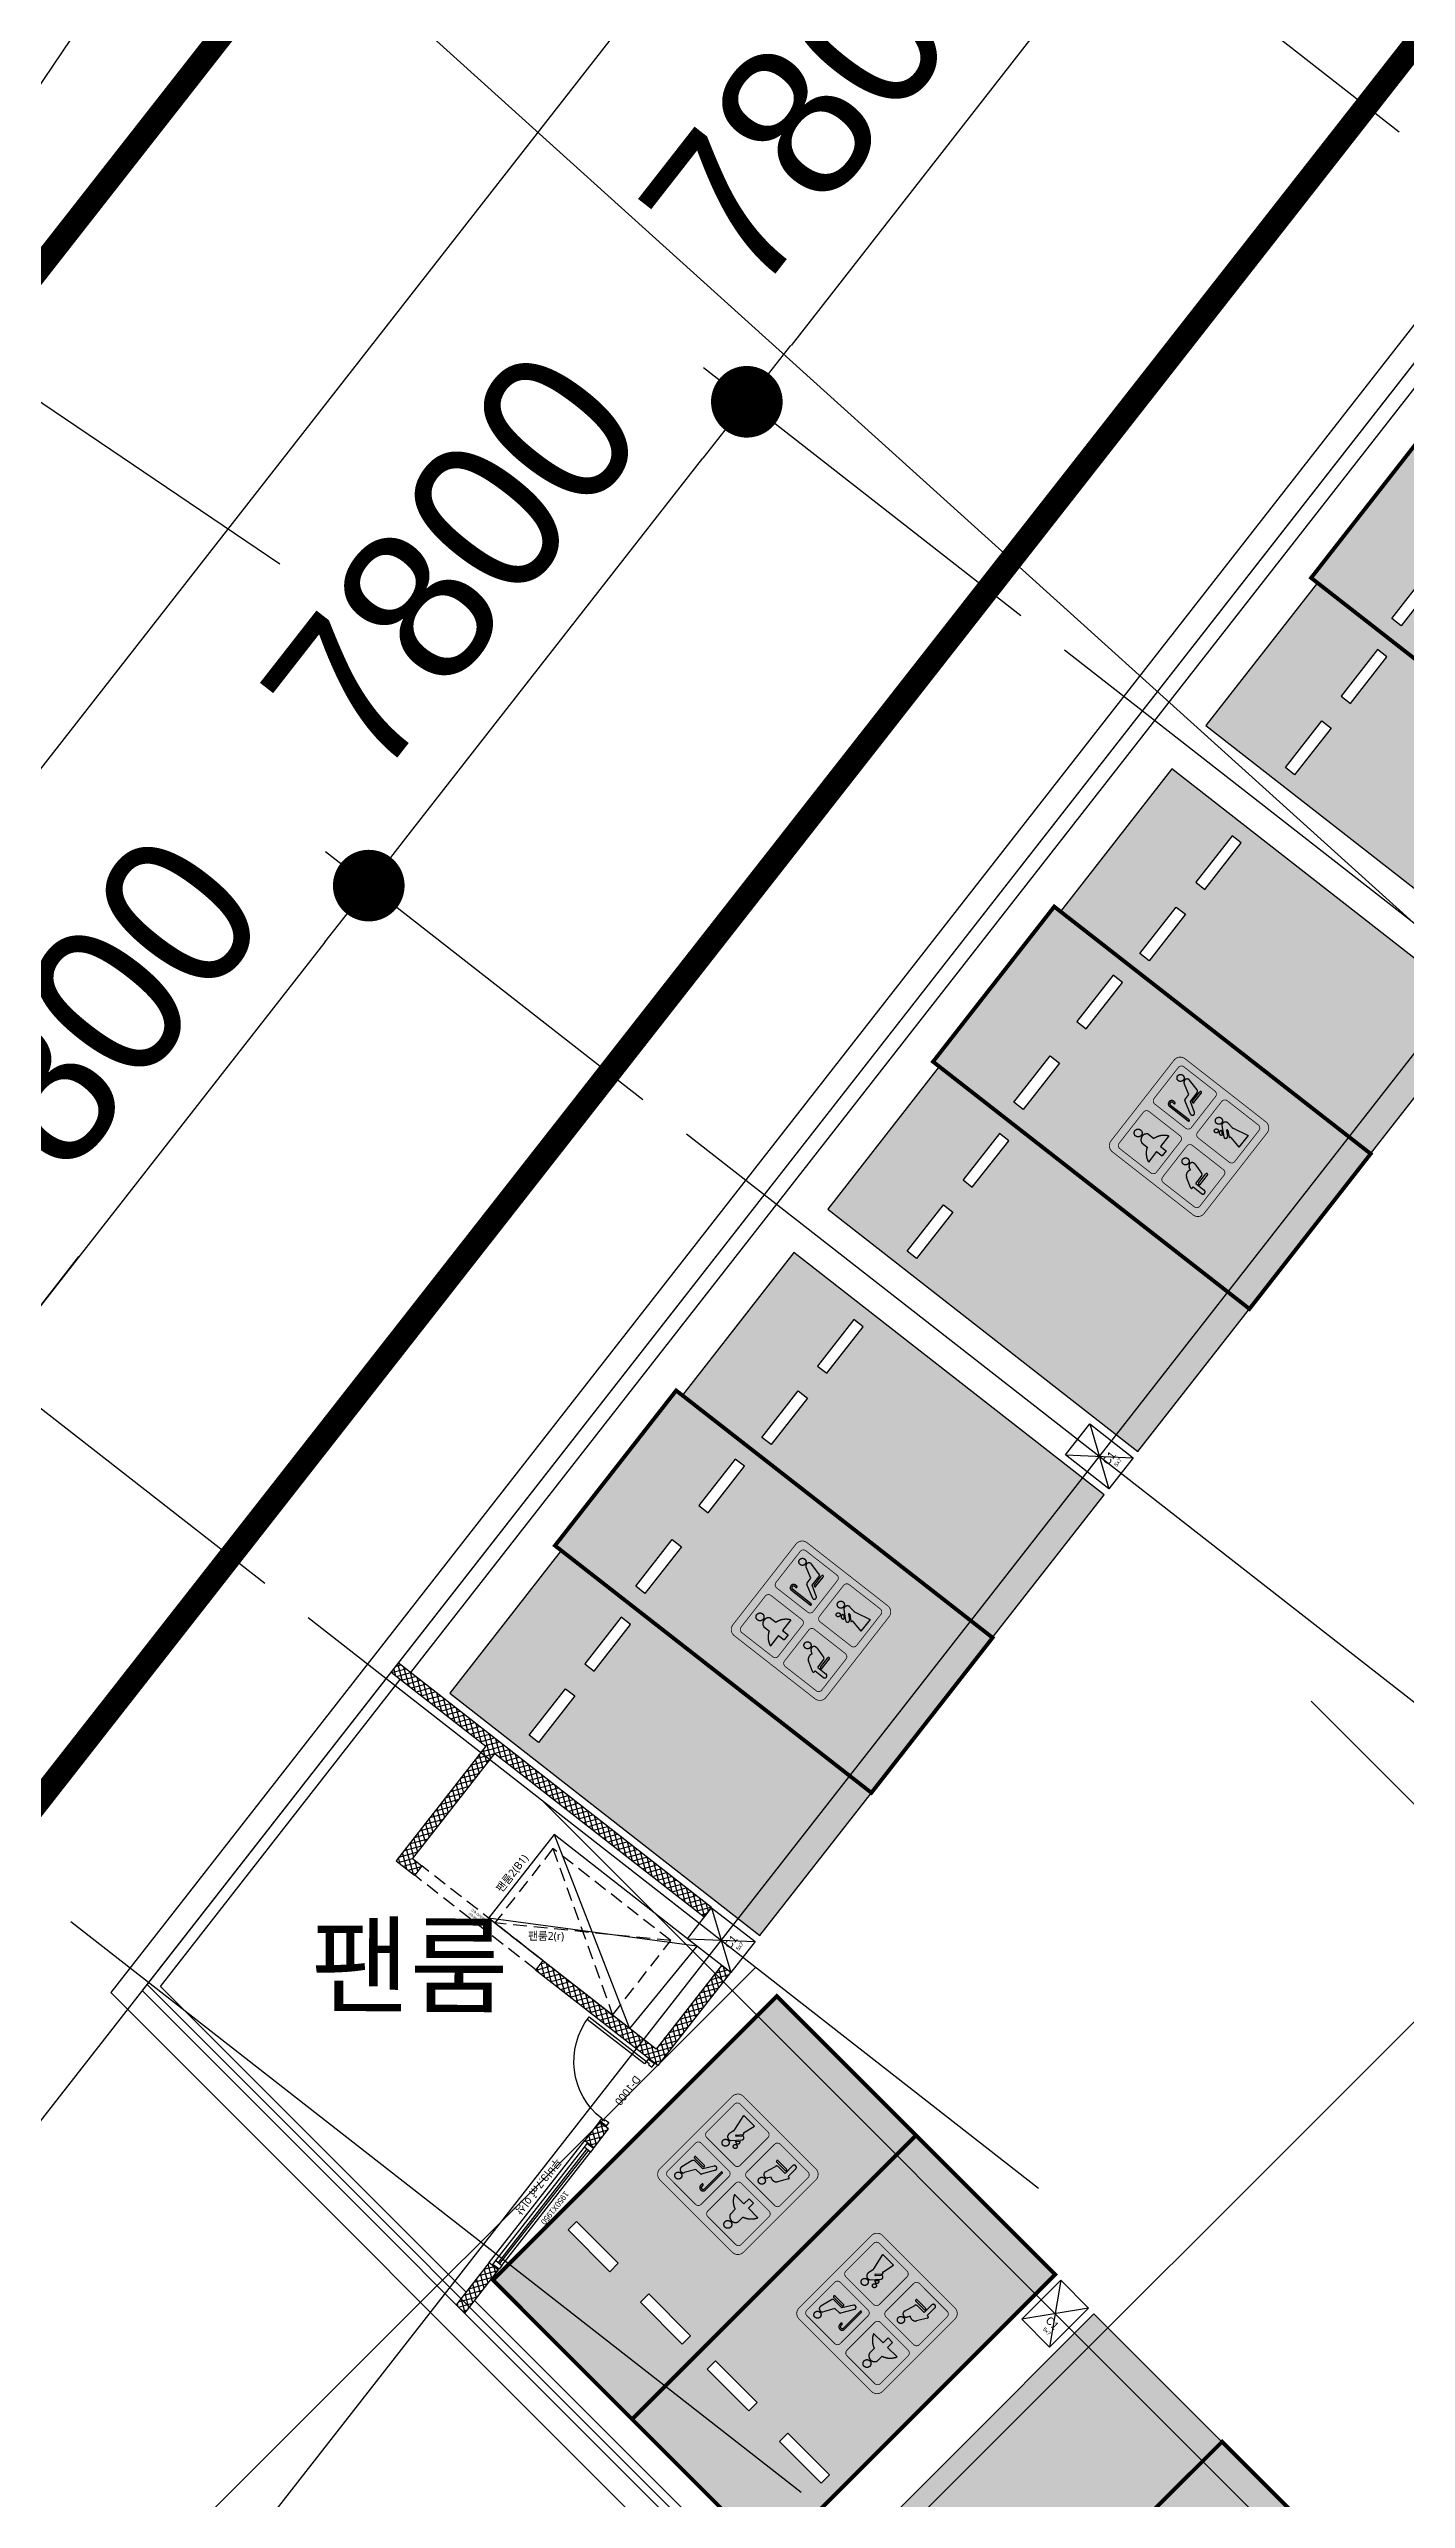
# Model space of a CAD drawing. Header units: millimetres. Extents: x -21000 to 567700, y 435000 to 850800.
# Drawn here: x 161739 to 178974, y 630359 to 661482 of the extents above; entities that cross this region are included whole.
import ezdxf
from ezdxf.enums import TextEntityAlignment as Align
from ezdxf.xclip import XClip

# ---------------------------------------------------------------- set-up
doc = ezdxf.new("R2010")
doc.units = ezdxf.units.MM
doc.header["$LTSCALE"] = 700
doc.header["$XCLIPFRAME"] = 2
for name, pattern in [('AB_Pbase$0$HIDDEN1', [0.375, 0.25, -0.125]), ('AB_Pbase$0$PHANTOMX2', [5, 2.5, -0.5, 0.5, -0.5, 0.5, -0.5]), ('AB_Pbase$0$주차장기둥$0$CEN', [62, 60, -1, 0, -1]), ('AB_Pbase$0$지하1층 동골조$0$PHANTOMX2', [5, 2.5, -0.5, 0.5, -0.5, 0.5, -0.5])]:
    doc.linetypes.add(name, pattern=pattern)
doc.layers.get('0').update_dxf_attribs({"color": 2})
doc.layers.get('Defpoints').update_dxf_attribs({"color": 171})
for name, color, linetype, plot in [('$0$Defponts', 161, 'Continuous', False), ('AB_Pbase$0$$0$루버 size text', 11, 'Continuous', False), ('AB_Pbase$0$252', 252, 'Continuous', False), ('AB_Pbase$0$AB_Pbase_지붕층_구조도void$0$DEF_TEXT', 221, 'Continuous', False), ('AB_Pbase$0$AB_Pbase_지하1층_구조도void$0$DEF_TEXT', 221, 'Continuous', False), ('AB_Pbase$0$Defponts', 161, 'Continuous', False), ('AB_Pbase$0$주차장기둥$0$DEFPOINT', 247, 'Continuous', False), ('AB_Pbase$0$지하1층 동골조$0$Defpoints1', 235, 'Continuous', False)]:
    doc.layers.add(name, color=color, linetype=linetype, plot=plot)
for name, color, linetype in [('AB_Pbase$0$$0$A-WIN', 4, 'Continuous'), ('AB_Pbase$0$$0$A-WIN-SILL', 8, 'Continuous'), ('AB_Pbase$0$$0$AUDIT_D_140902091233-406', 5, 'Continuous'), ('AB_Pbase$0$$0$P-BW', 3, 'Continuous'), ('AB_Pbase$0$da-open con', 1, 'Continuous'), ('AB_Pbase$0$da-open hid', 8, 'AB_Pbase$0$HIDDEN1'), ('AB_Pbase$0$ELE8', 8, 'Continuous'), ('AB_Pbase$0$FIN', 6, 'Continuous'), ('AB_Pbase$0$SITE', 3, 'AB_Pbase$0$PHANTOMX2'), ('AB_Pbase$0$WAL', 3, 'Continuous'), ('AB_Pbase$0$WIN', 4, 'Continuous'), ('AB_Pbase$0$WIN1', 1, 'Continuous'), ('AB_Pbase$0$건축open', 4, 'AB_Pbase$0$HIDDEN1'), ('AB_Pbase$0$주차-sol', 254, 'Continuous'), ('AB_Pbase$0$주차-여행', 221, 'Continuous'), ('AB_Pbase$0$주차-일반', 9, 'Continuous'), ('AB_Pbase$0$주차장기둥$0$CEN_P', 244, 'AB_Pbase$0$주차장기둥$0$CEN'), ('p_구조전체평면도중심선$0$DIM', 7, 'Continuous'), ('p_구조전체평면도중심선$0$SDIM', 4, 'Continuous')]:
    doc.layers.add(name, color=color, linetype=linetype)
doc.styles.add('AB_Pbase$0$$0$돋움', font='')
doc.styles.add('AB_Pbase$0$$1$돋움', font='')
doc.styles.add('AB_Pbase$0$AB_Pbase_지붕층_구조도void$0$맑은 고딕', font='malgun.ttf')
doc.styles.add('AB_Pbase$0$AB_Pbase_지하1층_구조도void$0$맑은 고딕', font='malgun.ttf')
doc.styles.add('AB_Pbase$0$돋움', font='')
doc.styles.add('AB_Pbase$0$주차장기둥$0$맑은 고딕', font='')
doc.styles.add('p_구조전체평면도중심선$0$도면기준$0$울릉도L', font='')
doc.styles.add('p_구조전체평면도중심선$0$돋움', font='')
doc.styles.get('AB_Pbase$0$$0$돋움').set_extended_font_data('Dotum')
doc.styles.get('AB_Pbase$0$$1$돋움').set_extended_font_data('Dotum')
doc.styles.get('AB_Pbase$0$돋움').set_extended_font_data('Dotum')
doc.styles.get('AB_Pbase$0$주차장기둥$0$맑은 고딕').set_extended_font_data('Dotum')
doc.styles.get('p_구조전체평면도중심선$0$도면기준$0$울릉도L').set_extended_font_data('Dotum')
doc.styles.get('p_구조전체평면도중심선$0$돋움').set_extended_font_data('Dotum')
doc.dimstyles.new('p_구조전체평면도중심선$0$ADIM', dxfattribs={"dimscale": 700, "dimtxt": 3, "dimasz": 1.5, "dimexe": 1, "dimexo": 1, "dimgap": 1, "dimtad": 1, "dimdec": 0, "dimdsep": 46, "dimtxsty": 'p_구조전체평면도중심선$0$돋움', "dimblk1": 'p_구조전체평면도중심선$0$DOT', "dimblk2": 'p_구조전체평면도중심선$0$DOT', "dimsah": 1, "dimcen": 1, "dimdle": 1.5, "dimclrd": 7, "dimclre": 7, "dimclrt": 3, "dimadec": 0, "dimazin": 0, "dimtfac": 1, "dimtdec": 0, "dimtix": 1, "dimtmove": 2, "dimatfit": 3, "dimldrblk": 'p_구조전체평면도중심선$0$_Dot', "dimfxl": 1, "dimtvp": 1, "dimtolj": 1, "dimtzin": 0, "dimarcsym": 0})

# ---------------------------------------------------------------- blocks, each defined once
blk = doc.blocks.new('AB_Pbase$0$SITE0917')
at = {"layer": 'AB_Pbase$0$SITE', "ltscale": 4, "const_width": 300, "flags": 128}
for points in [[(166790, 14282), (166796, 12458), (166803, 9905), (165179, 5176), (118539, -54372), (114046, -52298), (105316, -48298), (96846, -44418), (95856, -43968), (88256, -40478), (81076, -37188), (79666, -36528), (79666, -36528), (79666, -36528), (51296, -23518), (51296, -23518), (51296, -23518), (51296, -23518), (24886, -11398), (16536, -7578), (0, 0), (0, 0), (4267, 9299), (5687, 12403), (9896, 21572), (16196, 35292), (20268, 44180), (40845, 43843), (85590, 33566), (130335, 23288), (156238, 14282), (166790, 14282)], [(212876, -144968), (209906, -142008), (204836, -136928), (200146, -132238), (190406, -122488), (180636, -112708), (171034, -103096), (171034, -103096), (158736, -90778), (158736, -90778), (141626, -73668), (139746, -71778), (128760, -60783), (176825, 584), (181318, 2778), (191836, 2802), (195846, 2812), (208846, 2852), (221744, 2892), (225745, 2912), (238652, 2912), (251951, 2992), (272863, 3047), (279849, 3072), (281852, 3072), (297942, 3132), (307301, 3162), (318838, 3162), (322371, 3192), (329338, 3212), (331331, 3221), (331828, 3221), (342783, 3252), (353879, 3292), (357878, 3302), (368882, 3332), (377971, 3362), (436463, 3532), (443896, 3564), (449423, 3588), (453866, 1294), (461852, -10041), (461004, -14962), (456210, -18339), (446980, -24860), (436111, -32530), (433802, -34158), (424035, -41046), (408709, -51856), (403261, -55702), (401224, -57140), (393879, -62330), (377930, -73579), (370949, -78503), (368971, -79898), (360221, -86073), (350807, -92731), (341600, -99229), (316998, -116581), (268640, -150722), (261994, -155385), (240653, -170436), (213593, -144250), (212876, -144968)]]:
    blk.add_lwpolyline(points, dxfattribs=at)
blk = doc.blocks.new('AB_Pbase$0$Door_s_1000')
at = {"layer": 'AB_Pbase$0$Defponts'}
for p, q in [((-10, 100), (-10, 0)), ((1010, 100), (1010, 0))]:
    blk.add_line(p, q, dxfattribs=at)
at = {"layer": 'AB_Pbase$0$WIN'}
for points in [[(40, 100), (80, 100), (80, 1020), (40, 1020)], [(55, 55), (55, 0), (0, 0), (0, 100), (40, 100), (40, 55)], [(945, 55), (945, 0), (1000, 0), (1000, 100), (960, 100), (960, 55)]]:
    blk.add_lwpolyline(points, close=True, dxfattribs=at)
at = {"layer": 'AB_Pbase$0$WIN1'}
blk.add_arc((40, 100), 920, 360, 90, dxfattribs=at)
at = {"layer": 'AB_Pbase$0$Defponts', "style": 'AB_Pbase$0$돋움'}
blk.add_text('D-1000', height=100, rotation=360, dxfattribs=at).set_placement((476, 58), align=Align.MIDDLE)
blk = doc.blocks.new('AB_Pbase$0$지하1층 동골조')
at = {"layer": 'AB_Pbase$0$지하1층 동골조$0$Defpoints1', "linetype": 'AB_Pbase$0$지하1층 동골조$0$PHANTOMX2', "ltscale": 2, "flags": 128}
for points in [[(0, 0), (-4493, 2074), (-13223, 6074), (-21693, 9954), (-22683, 10404), (-30283, 13894), (-37463, 17184), (-38873, 17844), (-38873, 17844), (-38873, 17844), (-67243, 30854), (-67243, 30854), (-67243, 30854), (-67243, 30854), (-93653, 42974), (-102003, 46794), (-118539, 54372), (-118539, 54372), (-114271, 63671), (-112852, 66775), (-108643, 75944), (-102343, 89664), (-97743, 99704), (-94170, 107502), (-90802, 109673), (-61989, 109764), (-53301, 109794), (-22854, 109885), (-9903, 109924), (5390, 109964), (23790, 110024), (43878, 110089), (48138, 105863), (48146, 102751), (48167, 93888), (48187, 90386), (48257, 66829), (48264, 64277), (46641, 59548)], [(305496, 13326), (315263, 20214), (317573, 21842), (328441, 29512), (337671, 36032), (342465, 39410), (343314, 44331), (335327, 55666), (330884, 57959), (325357, 57936), (317924, 57904), (259433, 57734), (250343, 57704), (239340, 57674), (235340, 57664), (224244, 57624), (213290, 57592), (212792, 57592), (210800, 57584), (203833, 57564), (200300, 57534), (188762, 57534), (179403, 57504), (163313, 57444), (161310, 57444), (154324, 57418), (133412, 57364), (120113, 57284), (107206, 57284), (103205, 57264), (90307, 57224), (77307, 57184), (73297, 57174), (62779, 57150), (58286, 54955), (10221, -6411), (21207, -17406), (23087, -19296), (40197, -36406), (52495, -48724), (62097, -58336), (71867, -68116), (81607, -77866), (86297, -82556), (91367, -87636), (94337, -90596), (95054, -89878), (122114, -116064), (143455, -101014), (150102, -96350), (198459, -62209), (223061, -44857), (232269, -38359), (241682, -31701), (250432, -25527), (252410, -24132), (259391, -19208), (275340, -7958), (282685, -2768), (284723, -1330), (290171, 2516)]]:
    blk.add_lwpolyline(points, close=True, dxfattribs=at)
blk = doc.blocks.new('AB_Pbase$0$팬룸 OPEN (19.5X19.5)')
at = {"layer": 'AB_Pbase$0$WAL'}
for p, q in [((165338, 637520), (165338, 637370)), ((167288, 637520), (167288, 637370))]:
    blk.add_line(p, q, dxfattribs=at)
at = {"layer": 'AB_Pbase$0$건축open'}
for p, q in [((167288, 637520), (165338, 637520)), ((167288, 637370), (165338, 637370))]:
    blk.add_line(p, q, dxfattribs=at)
at = {"layer": 'AB_Pbase$0$Defponts', "style": 'AB_Pbase$0$돋움'}
blk.add_text("건축 OPEN'G", height=30, rotation=360, dxfattribs=at).set_placement((166170, 637457))
at = {"layer": 'AB_Pbase$0$Defponts', "color": 6, "style": 'AB_Pbase$0$돋움'}
blk.add_text('(19.5X19.5)', height=30, rotation=360, dxfattribs=at).set_placement((166177, 637402))
blk = doc.blocks.new('AB_Pbase$0$A$C41AA20E0')
at = {"layer": 'AB_Pbase$0$$0$A-WIN'}
for points in [[(112, -100), (75, -148), (-4, -86), (33, -39)], [(-1052, -1590), (-1088, -1637), (-1167, -1575), (-1130, -1528)]]:
    blk.add_lwpolyline(points, close=True, dxfattribs=at)
at = {"layer": 'AB_Pbase$0$$0$A-WIN-SILL'}
for p, q in [((-1213, -1552), (0, 0)), ((-1130, -1528), (-4, -86)), ((-1052, -1590), (75, -148))]:
    blk.add_line(p, q, dxfattribs=at)
at = {"layer": 'AB_Pbase$0$$0$AUDIT_D_140902091233-406'}
for p, q in [((26, -109), (-1101, -1551)), ((46, -124), (-1081, -1566))]:
    blk.add_line(p, q, dxfattribs=at)
at = {"layer": 'AB_Pbase$0$$0$P-BW'}
for p, q in [((0, 0), (118, -92)), ((-1213, -1552), (-1095, -1645))]:
    blk.add_line(p, q, dxfattribs=at)
at = {"layer": 'AB_Pbase$0$$0$루버 size text', "style": 'AB_Pbase$0$$0$돋움'}
blk.add_text('1950X1950', height=75, rotation=232, dxfattribs=at).set_placement((-426, -822), align=Align.BOTTOM_CENTER)
at = {"layer": 'Defpoints', "style": 'AB_Pbase$0$$1$돋움'}
blk.add_text('루버3.7㎡ 이상', height=100, rotation=232, dxfattribs=at).set_placement((-329, -248), align=Align.MIDDLE_LEFT)
blk = doc.blocks.new('AB_Pbase$0$AB_Pbase_지하1층_골조')
for p, q in [((184840, 665356), (162524, 636793)), ((185076, 665172), (162924, 636818)), ((270667, 528593), (162524, 636793)), ((270700, 528984), (162924, 636818))]:
    blk.add_line(p, q)
blk = doc.blocks.new('AB_Pbase$0$주차장기둥$0$cen 2bl 지하')
at = {"layer": 'AB_Pbase$0$주차장기둥$0$CEN_P'}
for p, q in [((-144841, 57868), (-132073, 138483)), ((-139508, 57024), (-132609, 100583)), ((-141849, 84792), (-127571, 82530)), ((-143069, 77088), (-128791, 74826)), ((-144289, 69384), (-132664, 67542)), ((-145056, 64544), (-133430, 62703))]:
    blk.add_line(p, q, dxfattribs=at)
at = {"layer": 'AB_Pbase$0$주차장기둥$0$CEN_P', "color": 54}
for p, q in [((-126577, 81944), (-140993, 31720)), ((-132635, 74631), (37087, 25916)), ((-140574, 68795), (34935, 18418)), ((-137165, 68255), (-147145, 33486)), ((-143820, 64317), (33501, 13420))]:
    blk.add_line(p, q, dxfattribs=at)
blk = doc.blocks.new('AB_Pbase$0$주차장기둥$0$cen 1bl 지하')
at = {"layer": 'AB_Pbase$0$주차장기둥$0$CEN_P', "color": 5}
for p, q in [((127780, -19595), (138330, 99281)), ((-5869, 44399), (138277, 31607))]:
    blk.add_line(p, q, dxfattribs=at)
blk = doc.blocks.new('AB_Pbase$0$주차장기둥$0$p기둥 5x7')
blk.add_lwpolyline([(-250, 350), (250, 350), (250, -350), (-250, -350)], close=True)
at = {"layer": 'AB_Pbase$0$주차장기둥$0$DEFPOINT'}
for p, q in [((250, 350), (-250, -350)), ((-250, 350), (250, -350))]:
    blk.add_line(p, q, dxfattribs=at)
at = {"layer": 'AB_Pbase$0$주차장기둥$0$DEFPOINT', "color": 6, "style": 'AB_Pbase$0$주차장기둥$0$맑은 고딕'}
for s, height, p in [('C1', 100, (-24, -160)), ('5x7', 50, (29, -259))]:
    blk.add_text(s, height=height, rotation=0, dxfattribs=at).set_placement(p)
blk = doc.blocks.new('AB_Pbase$0$주차장기둥')
for name, p, rotation in [('AB_Pbase$0$주차장기둥$0$cen 2bl 지하', (36992, -11667), 1.99999810188403), ('AB_Pbase$0$주차장기둥$0$cen 1bl 지하', (-253926, 27514), 1.99999810188403), ('AB_Pbase$0$주차장기둥$0$p기둥 5x7', (-102074, 59570), 82.99999996446901), ('AB_Pbase$0$주차장기둥$0$p기둥 5x7', (-103025, 51828), 82.99999996446901), ('AB_Pbase$0$주차장기둥$0$p기둥 5x7', (-96946, 49946), 345.9848215677913)]:
    blk.add_blockref(name, p, dxfattribs=dict(rotation=rotation))
blk = doc.blocks.new('AB_Pbase$0$AB_Pbase_지붕층_구조도void')
for p, q in [((118758, -98430), (119516, -100545)), ((120255, -99600), (118021, -99375))]:
    blk.add_line(p, q)
at = {"elevation": 0}
blk.add_lwpolyline([(118758, -98430), (118021, -99375), (119516, -100545), (120255, -99600)], close=True, dxfattribs=at)
at = {"layer": 'AB_Pbase$0$AB_Pbase_지붕층_구조도void$0$DEF_TEXT', "style": 'AB_Pbase$0$AB_Pbase_지붕층_구조도void$0$맑은 고딕'}
blk.add_text('팬룸2(r)', height=100, dxfattribs=at).set_placement((118442, -99590))
blk = doc.blocks.new('AB_Pbase$0$AB_Pbase_지하1층_구조도void', base_point=(49381, 737051))
for p, q in [((168153, 638800), (167322, 637737)), ((169965, 637384), (168153, 638800)), ((168153, 638800), (169113, 636337)), ((169113, 636337), (167322, 637737)), ((169965, 637384), (167322, 637737)), ((169965, 637384), (169113, 636337))]:
    blk.add_line(p, q)
at = {"layer": 'AB_Pbase$0$AB_Pbase_지하1층_구조도void$0$DEF_TEXT', "style": 'AB_Pbase$0$AB_Pbase_지하1층_구조도void$0$맑은 고딕'}
blk.add_text('팬룸2(B1)', height=100, rotation=52, dxfattribs=at).set_placement((167487, 638055))
blk = doc.blocks.new('AB_Pbase$0$실명')
at = {"layer": 'AB_Pbase$0$Defponts', "style": 'AB_Pbase$0$돋움'}
blk.add_text('팬룸', height=1000, rotation=359.9315, dxfattribs=at).set_placement((187330, -193697), align=Align.MIDDLE)
blk = doc.blocks.new('AB_Pbase$0$주차일반')
at = {"layer": 'AB_Pbase$0$주차-sol'}
h = blk.add_hatch(color=254, dxfattribs=at)
h.dxf.hatch_style = 1
h.paths.add_polyline_path([(0, 0), (-2300, 0), (-2300, -5000), (0, -5000)])
h.paths.add_polyline_path([(-200, -3725), (-200, -3875), (-950, -3875), (-950, -3725)], flags=16)
h.paths.add_polyline_path([(-1350, -3725), (-1350, -3875), (-2100, -3875), (-2100, -3725)], flags=16)
at = {"layer": 'AB_Pbase$0$주차-일반', "color": 6}
for points in [[(0, 0), (0, -5000), (-2300, -5000), (-2300, 0)], [(-1350, -3875), (-1350, -3725), (-2100, -3725), (-2100, -3875)], [(-950, -3875), (-950, -3725), (-200, -3725), (-200, -3875)]]:
    blk.add_lwpolyline(points, close=True, dxfattribs=at)
blk = doc.blocks.new('AB_Pbase$0$AB_Pbase-C1BCB056C')
at = {"layer": 'AB_Pbase$0$주차-여행'}
h = blk.add_hatch(color=170, dxfattribs=at)
h.dxf.hatch_style = 1
edge = h.paths.add_edge_path()
edge.add_line((105, 5), (1405, 5))
edge.add_arc((1405, 105), 100, 270, 360)
edge.add_line((1505, 105), (1505, 1405))
edge.add_arc((1405, 1405), 100, 0, 90)
edge.add_line((1405, 1505), (105, 1505))
edge.add_arc((105, 1405), 100, 90, 180)
edge.add_line((5, 1405), (5, 105))
edge.add_arc((105, 105), 100, 180, 270)
h = blk.add_hatch(color=255, dxfattribs=at)
h.dxf.hatch_style = 1
h.paths.add_polyline_path([(465, 1094), (465, 1180, 0.714286), (325, 1180), (325, 1094, 0.219224), (185, 965), (355, 965), (355, 875), (435, 875), (435, 965), (605, 965, 0.219224)])
h.paths.add_polyline_path([(445, 1295, 1), (345, 1295, 1)])
h.paths.add_polyline_path([(905, 1187), (905, 887, 1), (925, 887), (925, 1187, -1), (970, 1187), (970, 1167, 1), (990, 1167), (990, 1187, 1)])
h.paths.add_polyline_path([(1323, 1301, 1), (1233, 1301, 1)])
h.paths.add_polyline_path([(1326, 1193, 0.878579), (1252, 1222), (1178, 1090), (1094, 1086, 0.258599), (1086, 1081), (994, 920, 0.979199), (1041, 893), (1120, 1020), (1258, 1020, 0.342105), (1287, 1042)])
h.paths.add_polyline_path([(1288, 1000), (1138, 1000, 1), (1138, 975), (1288, 975, 1)], flags=17)
h.paths.add_polyline_path([(437, 598, 1), (527, 598, 1)])
h.paths.add_polyline_path([(528, 486, 0.88788), (453, 517), (433, 482, 0.415611), (332, 466), (259, 343, 0.192889), (258, 335, 0.480795), (267, 323), (285, 323), (285, 186, 1), (340, 186), (340, 323), (460, 323, 0.335846), (488, 345)])
h.paths.add_polyline_path([(516, 297), (366, 297, 1), (366, 272), (516, 272, 1)], flags=17)
h.paths.add_polyline_path([(1053, 529, 1), (1002, 529, 1)])
h.paths.add_polyline_path([(1071, 480, 1.194973), (1032, 437)])
h.paths.add_polyline_path([(1196, 466, 0.70337), (1123, 516), (1027, 409, 1), (1064, 375), (1111, 428, -1), (1122, 418), (1063, 351, 0.482877), (1064, 343), (1073, 339, -0.332101), (1075, 333), (1040, 174), (1231, 174), (1185, 381, -0.096684), (1185, 402)])
h.paths.add_polyline_path([(1194, 582, 1), (1104, 582, 1)])
at = {"layer": 'AB_Pbase$0$주차-여행', "color": 255}
for p, q in [((355, 965), (185, 965)), ((325, 1180), (325, 1094)), ((355, 965), (355, 875)), ((605, 965), (435, 965)), ((435, 965), (435, 875)), ((465, 1180), (465, 1094)), ((905, 887), (905, 1187)), ((925, 887), (925, 1187)), ((970, 1167), (970, 1187)), ((990, 1167), (990, 1187)), ((994, 920), (1086, 1081)), ((1041, 893), (1120, 1020)), ((1094, 1086), (1178, 1090)), ((1120, 1020), (1258, 1020)), ((1138, 1000), (1288, 1000)), ((1138, 975), (1288, 975)), ((1178, 1090), (1252, 1222)), ((1287, 1042), (1326, 1193)), ((435, 875), (355, 875)), ((257, 333), (257, 338)), ((259, 343), (332, 466)), ((267, 323), (285, 323)), ((285, 323), (285, 186)), ((340, 323), (460, 323)), ((340, 323), (340, 186)), ((433, 482), (453, 517)), ((528, 486), (488, 345)), ((1123, 516), (1027, 409)), ((1071, 480), (1032, 437)), ((1075, 333), (1040, 174)), ((1122, 418), (1063, 351)), ((1111, 428), (1064, 375)), ((1073, 339), (1064, 343)), ((1185, 402), (1196, 466)), ((1185, 381), (1231, 174)), ((366, 297), (516, 297)), ((366, 272), (516, 272)), ((1231, 174), (1040, 174))]:
    blk.add_line(p, q, dxfattribs=at)
at = {"layer": 'AB_Pbase$0$주차-여행', "color": 255, "const_width": 10}
for points in [[(105, 5), (1405, 5, 0.414214), (1505, 105), (1505, 1405, 0.414214), (1405, 1505), (105, 1505, 0.414214), (5, 1405), (5, 105, 0.414214)], [(145, 805), (645, 805, 0.414214), (695, 855), (695, 1355, 0.414214), (645, 1405), (145, 1405, 0.414214), (95, 1355), (95, 855, 0.414214)], [(865, 805), (1365, 805, 0.414214), (1415, 855), (1415, 1355, 0.414214), (1365, 1405), (865, 1405, 0.414214), (815, 1355), (815, 855, 0.414214)], [(145, 105), (645, 105, 0.414214), (695, 155), (695, 655, 0.414214), (645, 705), (145, 705, 0.414214), (95, 655), (95, 155, 0.414214)], [(865, 105), (1365, 105, 0.414214), (1415, 155), (1415, 655, 0.414214), (1365, 705), (865, 705, 0.414214), (815, 655), (815, 155, 0.414214)]]:
    blk.add_lwpolyline(points, format="xyb", close=True, dxfattribs=at)
at = {"layer": 'AB_Pbase$0$주차-여행', "color": 255}
for centre, radius in [((395, 1295), 50), ((1278, 1301), 45), ((482, 598), 45), ((1149, 582), 45), ((1028, 529), 25.7)]:
    blk.add_circle(centre, radius, dxfattribs=at)
for centre, radius, start, end in [((395, 877), 227, 107.9202, 157.3801), ((395, 1156), 74, 18.9246, 161.0754), ((395, 877), 227, 22.6199, 72.0798), ((948, 1187), 42.5, 0, 180), ((948, 1187), 22.5, 0, 180), ((980, 1167), 10, 180, 0), ((1094, 1076), 10, 92.4323, 150.4282), ((1138, 987), 12.5, 90, 270), ((1287, 1203), 40, 345.5444, 150.7519), ((1258, 1050), 30, 270, 345.5444), ((1288, 987), 12.5, 270, 90), ((915, 887), 10, 180, 0), ((1018, 907), 27, 150.4282, 328.0196), ((267, 338), 10, 149.0416, 180), ((267, 333), 10, 180, 270), ((391, 424), 72.3, 54.3449, 144.618), ((489, 497), 41, 344.2578, 150.6627), ((460, 353), 30, 270, 344.2578), ((1048, 462), 29, 37.898, 238.2024), ((1046, 392), 25, 138.0502, 318.0502), ((1066, 348), 5, 138.0502, 241.1496), ((1070, 334), 5, 347.664, 61.1496), ((1117, 423), 7.5, 318.0502, 138.0502), ((1151, 478), 46.8, 345.409, 125.8947), ((1239, 393), 55, 170.2464, 192.336), ((312, 186), 27.5, 180, 0), ((366, 284), 12.5, 90, 270), ((516, 284), 12.5, 270, 90)]:
    blk.add_arc(centre, radius, start, end, dxfattribs=at)
blk = doc.blocks.new('AB_Pbase$0$AB_Pbase-여행주차_')
at = {"layer": 'AB_Pbase$0$주차-sol'}
h = blk.add_hatch(color=252, dxfattribs=at)
h.paths.add_polyline_path([(54378012, -70102334), (54378012, -70097234), (54375512, -70097234), (54375512, -70102334)])
h.paths.add_polyline_path([(54377037, -70098359), (54377037, -70098509), (54377787, -70098509), (54377787, -70098359)], flags=16)
h.paths.add_polyline_path([(54376487, -70098359), (54376487, -70098509), (54375737, -70098509), (54375737, -70098359)], flags=16)
at = {"layer": 'AB_Pbase$0$주차-여행', "const_width": 50}
blk.add_lwpolyline([(54378012, -70102334), (54378012, -70097234), (54375512, -70097234), (54375512, -70102334)], close=True, dxfattribs=at)
at = {"layer": 'AB_Pbase$0$주차-여행', "color": 5, "ltscale": 600}
for points in [[(54376487, -70098359), (54376487, -70098509), (54375737, -70098509), (54375737, -70098359)], [(54377037, -70098359), (54377037, -70098509), (54377787, -70098509), (54377787, -70098359)]]:
    blk.add_lwpolyline(points, close=True, dxfattribs=at)
at = {"layer": 'AB_Pbase$0$주차-여행', "xscale": 1.000000000002362, "yscale": 1.000000000002362, "zscale": 1.000000000002362}
blk.add_blockref('AB_Pbase$0$AB_Pbase-C1BCB056C', (54376007, -70101139), dxfattribs=at)
blk = doc.blocks.new('AB_Pbase$0$pppaaa_1_1')
at = {"layer": 'AB_Pbase$0$주차-여행'}
for p, rotation in [((-88536513, 962442), 51.99999969298465), ((-88541315, 956296), 51.99999969298465), ((-88546117, 950149), 51.99999969298465), ((-10971113, -87381201), 134.9848186315693), ((-10969346, -87382969), 134.9848186315693), ((-10965459, -87386861), 134.9848186315693)]:
    blk.add_blockref('AB_Pbase$0$AB_Pbase-여행주차_', p, dxfattribs=dict(at, rotation=rotation))
at = {"layer": 'AB_Pbase$0$주차-일반', "xscale": -1, "rotation": 231.9999999434448}
for p in [(181788, 651624), (179941, 649260), (176986, 645478), (175139, 643114), (172184, 639331)]:
    blk.add_blockref('AB_Pbase$0$주차일반', p, dxfattribs=at)
at = {"layer": 'AB_Pbase$0$주차-일반', "rotation": 315.0589829723336}
blk.add_blockref('AB_Pbase$0$주차일반', (176637, 631087), dxfattribs=at)
blk = doc.blocks.new('AB_Pbase')
at = {"layer": 'AB_Pbase$0$ELE8'}
h = blk.add_hatch(dxfattribs=at)
h.set_pattern_fill('NET', color=256, scale=20, angle=15.182184)
h.paths.add_polyline_path([(166175, 640980), (166083, 640862), (170062, 637753), (170155, 637871)])
h.paths.add_polyline_path([(166383, 638282), (166475, 638400), (166357, 638492), (167404, 639831), (167285, 639923), (166147, 638467)])
h.paths.add_polyline_path([(168012, 637200), (167966, 637140), (167919, 637081), (169475, 635864), (170399, 637046), (170280, 637138), (169449, 636075)])
h = blk.add_hatch(dxfattribs=at)
h.set_pattern_fill('NET', color=256, scale=20, angle=15.1822)
h.set_pattern_definition([(15.182184, (-431.73, -552.13), (-16.6299576, 61.2837214), []), (105.182184, (-431.73, -552.13), (-61.2837214, -16.6299576), [])])
h.paths.add_polyline_path([(168847, 635060), (168729, 635153), (168543, 634915), (168662, 634823)])
h = blk.add_hatch(dxfattribs=at)
h.set_pattern_fill('NET', color=256, scale=20, angle=15.182184)
h.paths.add_polyline_path([(166912, 632827), (167019, 632720), (167449, 633271), (167331, 633363)])
at = {"layer": 'AB_Pbase$0$252'}
blk.add_line((202357, 629352), (-212981, 1004411), dxfattribs=at)
at = {"layer": 'AB_Pbase$0$Defponts', "ltscale": 5, "flags": 128}
blk.add_lwpolyline([(195132, 730352), (195210, 704242), (193586, 699513), (146945, 639965), (142452, 642039), (133722, 646039), (125252, 649919), (124262, 650369), (116662, 653859), (109482, 657149), (108072, 657809), (79702, 670819), (53292, 682939), (44942, 686759), (28406, 694337), (32674, 703636), (34093, 706740), (38302, 715909)], dxfattribs=at)
at = {"layer": 'AB_Pbase$0$FIN'}
blk.add_line((166333, 640857), (185234, 665049), dxfattribs=at)
for points in [[(167036, 632986), (163154, 636870), (166201, 640769)], [(204030, 595973), (167143, 632879)]]:
    blk.add_lwpolyline(points, dxfattribs=at)
at = {"layer": 'AB_Pbase$0$WAL'}
for points in [[(166475, 638400), (166357, 638492), (167403, 639830), (170062, 637753), (170155, 637871), (166175, 640980), (166083, 640862), (167285, 639923), (166147, 638467), (166383, 638282)], [(167919, 637081), (169475, 635864), (170399, 637046), (170280, 637138), (169449, 636075), (167401, 637676)], [(168662, 634823), (168847, 635060), (168729, 635153), (168543, 634915)], [(167331, 633363), (166912, 632827), (167019, 632720)], [(167019, 632720), (167449, 633271)]]:
    blk.add_lwpolyline(points, dxfattribs=at)
for name, p, rotation in [('AB_Pbase$0$AB_Pbase_지하1층_골조', (0, 0), 359.9999999999999), ('AB_Pbase$0$주차장기둥', (231893, 539971), 329.0000000345588), ('AB_Pbase$0$지하1층 동골조', (146945, 639965), 359.9999999999994), ('AB_Pbase$0$SITE0917', (28406, 694337), 359.9999999999983), ('AB_Pbase$0$실명', (-21011, 830850), 359.9999999999999), ('AB_Pbase$0$팬룸 OPEN (19.5X19.5)', (-356309, 237820), 322.0000000029724), ('AB_Pbase$0$A$C41AA20E0', (168543, 634915), 359.9999999999992)]:
    blk.add_blockref(name, p, dxfattribs=dict(rotation=rotation))
at = {"layer": 'AB_Pbase$0$da-open con', "rotation": 359.9999999999999}
blk.add_blockref('AB_Pbase$0$AB_Pbase_지하1층_구조도void', (49381, 737051), dxfattribs=at)
at = {"layer": 'AB_Pbase$0$da-open hid', "rotation": 359.9999999999999}
blk.add_blockref('AB_Pbase$0$AB_Pbase_지붕층_구조도void', (49381, 737052), dxfattribs=at)
at = {"layer": 'AB_Pbase$0$WAL'}
ref = blk.add_blockref('AB_Pbase$0$pppaaa_1_1', (0, 0), dxfattribs=dict(at, rotation=359.9999999999999))
XClip(ref).set_block_clipping_path([(-396188.9384898804, 0.0133324571), (493845.7278262604, 839949.4046300659)])
at = {"layer": 'AB_Pbase$0$WAL', "color": 153, "xscale": -0.9999999999999953, "rotation": 52.0000000029729}
blk.add_blockref('AB_Pbase$0$Door_s_1000', (169429, 635887), dxfattribs=at)
blk = doc.blocks.new('p_구조전체평면도중심선$0$DOT')
at = {"layer": 'p_구조전체평면도중심선$0$SDIM', "color": 0, "linetype": 'ByBlock'}
blk.add_line((-0.5, 0), (-1, 0), dxfattribs=at)
at = {"layer": 'p_구조전체평면도중심선$0$SDIM', "color": 0, "linetype": 'ByBlock', "const_width": 0.5}
blk.add_lwpolyline([(-0.25, 0, 1), (0.25, 0, 1)], format="xyb", close=True, dxfattribs=at)
blk = doc.blocks.new('*D227')
at = {"layer": 'Defpoints', "color": 0, "transparency": 16777216}
for p in [(151801, -25044), (155834, -28195), (151031, -34341)]:
    blk.add_point(p, dxfattribs=at)
at = {"layer": 'p_구조전체평면도중심선$0$DIM', "color": 7, "lineweight": -2, "transparency": 16777216}
for p, q in [((155282, -27764), (151249, -24613)), ((147559, -30473), (151240, -25761)), ((150480, -33910), (146447, -30759))]:
    blk.add_line(p, q, dxfattribs=at)
at = {"layer": 'p_구조전체평면도중심선$0$DIM', "color": 7, "lineweight": -2, "transparency": 16777216, "xscale": 910, "yscale": 910, "zscale": 910}
for p, rotation in [((151801, -25044), 51.99999999915083), ((146998, -31190), 231.9999999991508)]:
    blk.add_blockref('p_구조전체평면도중심선$0$DOT', p, dxfattribs=dict(at, rotation=rotation))
at = {"layer": 'p_구조전체평면도중심선$0$DIM', "color": 3, "transparency": 16777216, "insert": (148075, -27082), "char_height": 1960, "attachment_point": 5, "rotation": 52, "style": 'p_구조전체평면도중심선$0$도면기준$0$울릉도L'}
blk.add_mtext('\\A1;7800', dxfattribs=at)
blk = doc.blocks.new('p_구조전체평면도중심선$0$_Dot')
at = {"color": 0, "linetype": 'ByBlock', "lineweight": -2}
blk.add_line((-0.5, 0), (-1, 0), dxfattribs=at)
at = {"color": 0, "linetype": 'ByBlock', "const_width": 0.5}
blk.add_lwpolyline([(-0.25, 0, 1), (0.25, 0, 1)], format="xyb", close=True, dxfattribs=at)
blk = doc.blocks.new('*D228')
at = {"layer": 'Defpoints', "color": 0, "transparency": 16777216}
for p in [(151031, -34341), (142196, -37337), (146229, -40488)]:
    blk.add_point(p, dxfattribs=at)
at = {"layer": 'p_구조전체평면도중심선$0$DIM', "color": 7, "lineweight": -2, "transparency": 16777216}
for p, q in [((150480, -33910), (146447, -30759)), ((146438, -31907), (142757, -36620)), ((145678, -40057), (141645, -36906))]:
    blk.add_line(p, q, dxfattribs=at)
at = {"layer": 'p_구조전체평면도중심선$0$DIM', "color": 7, "lineweight": -2, "transparency": 16777216, "xscale": 910, "yscale": 910, "zscale": 910}
for p, rotation in [((146998, -31190), 51.9999999992815), ((142196, -37337), 231.9999999992815)]:
    blk.add_blockref('p_구조전체평면도중심선$0$DOT', p, dxfattribs=dict(at, rotation=rotation))
at = {"layer": 'p_구조전체평면도중심선$0$DIM', "color": 3, "transparency": 16777216, "insert": (143272, -33228), "char_height": 1960, "attachment_point": 5, "rotation": 52, "style": 'p_구조전체평면도중심선$0$도면기준$0$울릉도L'}
blk.add_mtext('\\A1;7800', dxfattribs=at)
blk = doc.blocks.new('*D229')
at = {"layer": 'Defpoints', "color": 0, "transparency": 16777216}
for p in [(142196, -37337), (146229, -40488), (141427, -46634)]:
    blk.add_point(p, dxfattribs=at)
at = {"layer": 'p_구조전체평면도중심선$0$DIM', "color": 7, "lineweight": -2, "transparency": 16777216}
for p, q in [((145678, -40057), (141645, -36906)), ((137954, -42766), (141636, -38054)), ((140876, -46203), (136843, -43052))]:
    blk.add_line(p, q, dxfattribs=at)
at = {"layer": 'p_구조전체평면도중심선$0$DIM', "color": 7, "lineweight": -2, "transparency": 16777216, "xscale": 910, "yscale": 910, "zscale": 910}
for p, rotation in [((142196, -37337), 51.99999999928038), ((137394, -43483), 231.9999999992804)]:
    blk.add_blockref('p_구조전체평면도중심선$0$DOT', p, dxfattribs=dict(at, rotation=rotation))
at = {"layer": 'p_구조전체평면도중심선$0$DIM', "color": 3, "transparency": 16777216, "insert": (138470, -39375), "char_height": 1960, "attachment_point": 5, "rotation": 52, "style": 'p_구조전체평면도중심선$0$도면기준$0$울릉도L'}
blk.add_mtext('\\A1;7800', dxfattribs=at)
blk = doc.blocks.new('*D230')
at = {"layer": 'Defpoints', "color": 0, "transparency": 16777216}
for p in [(141427, -46634), (132592, -49630), (136625, -52781)]:
    blk.add_point(p, dxfattribs=at)
at = {"layer": 'p_구조전체평면도중심선$0$DIM', "color": 7, "lineweight": -2, "transparency": 16777216}
for p, q in [((140876, -46203), (136843, -43052)), ((136834, -44200), (133152, -48913)), ((136073, -52350), (132040, -49199))]:
    blk.add_line(p, q, dxfattribs=at)
at = {"layer": 'p_구조전체평면도중심선$0$DIM', "color": 7, "lineweight": -2, "transparency": 16777216, "xscale": 910, "yscale": 910, "zscale": 910}
for p, rotation in [((137394, -43483), 51.99999999943386), ((132592, -49630), 231.9999999994339)]:
    blk.add_blockref('p_구조전체평면도중심선$0$DOT', p, dxfattribs=dict(at, rotation=rotation))
at = {"layer": 'p_구조전체평면도중심선$0$DIM', "color": 3, "transparency": 16777216, "insert": (133668, -45521), "char_height": 1960, "attachment_point": 5, "rotation": 52, "style": 'p_구조전체평면도중심선$0$도면기준$0$울릉도L'}
blk.add_mtext('\\A1;7800', dxfattribs=at)
blk = doc.blocks.new('*D231')
at = {"layer": 'Defpoints', "color": 0, "transparency": 16777216}
for p in [(132592, -49630), (136625, -52781), (133608, -56642)]:
    blk.add_point(p, dxfattribs=at)
at = {"layer": 'p_구조전체평면도중심선$0$DIM', "color": 7, "lineweight": -2, "transparency": 16777216}
for p, q in [((133152, -48913), (133712, -48195)), ((136073, -52350), (132040, -49199)), ((129575, -53491), (132592, -49630)), ((133057, -56211), (129024, -53060)), ((129015, -54208), (128455, -54925))]:
    blk.add_line(p, q, dxfattribs=at)
at = {"layer": 'p_구조전체평면도중심선$0$DIM', "color": 7, "lineweight": -2, "transparency": 16777216, "xscale": 910, "yscale": 910, "zscale": 910}
for p, rotation in [((132592, -49630), 232.0000000015425), ((129575, -53491), 52.00000000154251)]:
    blk.add_blockref('p_구조전체평면도중심선$0$DOT', p, dxfattribs=dict(at, rotation=rotation))
at = {"layer": 'p_구조전체평면도중심선$0$DIM', "color": 3, "transparency": 16777216, "insert": (129759, -50525), "char_height": 1960, "attachment_point": 5, "rotation": 52, "style": 'p_구조전체평면도중심선$0$도면기준$0$울릉도L'}
blk.add_mtext('\\A1;4900', dxfattribs=at)
blk = doc.blocks.new('*D232')
at = {"layer": 'Defpoints', "color": 0, "transparency": 16777216}
for p in [(176335, -1954), (126266, -50905), (133608, -56642)]:
    blk.add_point(p, dxfattribs=at)
at = {"layer": 'p_구조전체평면도중심선$0$DIM', "color": 7, "lineweight": -2, "transparency": 16777216}
for p, q in [((175784, -1523), (168441, 4214)), ((168432, 3066), (126826, -50188)), ((133057, -56211), (125714, -50474))]:
    blk.add_line(p, q, dxfattribs=at)
at = {"layer": 'p_구조전체평면도중심선$0$DIM', "color": 7, "lineweight": -2, "transparency": 16777216, "xscale": 910, "yscale": 910, "zscale": 910}
for p, rotation in [((168992, 3783), 51.99999999903019), ((126266, -50905), 231.9999999990302)]:
    blk.add_blockref('p_구조전체평면도중심선$0$DOT', p, dxfattribs=dict(at, rotation=rotation))
at = {"layer": 'p_구조전체평면도중심선$0$DIM', "color": 3, "transparency": 16777216, "insert": (146304, -22526), "char_height": 1960, "attachment_point": 5, "rotation": 52, "style": 'p_구조전체평면도중심선$0$도면기준$0$울릉도L'}
blk.add_mtext('\\A1;69400', dxfattribs=at)
blk = doc.blocks.new('*D72')
at = {"layer": 'Defpoints', "color": 0, "transparency": 16777216}
for p in [(130560, -62585), (134815, -65909), (127409, -66618)]:
    blk.add_point(p, dxfattribs=at)
at = {"layer": 'p_구조전체평면도중심선$0$DIM', "color": 7, "lineweight": -2, "transparency": 16777216}
for p, q in [((130129, -63136), (126978, -67169)), ((134384, -66461), (131233, -70494)), ((130947, -69382), (128126, -67178))]:
    blk.add_line(p, q, dxfattribs=at)
at = {"layer": 'p_구조전체평면도중심선$0$DIM', "color": 7, "lineweight": -2, "transparency": 16777216, "xscale": 910, "yscale": 910, "zscale": 910}
for p, rotation in [((127409, -66618), 142.0000000015375), ((131664, -69942), 322.0000000015375)]:
    blk.add_blockref('p_구조전체평면도중심선$0$DOT', p, dxfattribs=dict(at, rotation=rotation))
at = {"layer": 'p_구조전체평면도중심선$0$DIM', "color": 3, "transparency": 16777216, "insert": (129878, -66414), "char_height": 1960, "attachment_point": 5, "rotation": 322, "style": 'p_구조전체평면도중심선$0$도면기준$0$울릉도L'}
blk.add_mtext('\\A1;5400', dxfattribs=at)
blk = doc.blocks.new('p_구조전체평면도중심선')
at = {"layer": 'p_구조전체평면도중심선$0$DIM'}
for p1, p2, distance, picture, middle in [((176335.2, -1953.9), (133608.3, -56641.8), -9318, '*D232', (146304.1, -22526)), ((151031.5, -34341.1), (155833.7, -28194.7), 5118, '*D227', (148074.6, -27081.8)), ((151031.5, -34341.1), (146229.3, -40487.6), -5118, '*D228', (143272.5, -33228.3)), ((141427.2, -46634.1), (146229.3, -40487.6), 5118, '*D229', (138470.3, -39374.8)), ((141427.2, -46634.1), (136625, -52780.6), -5118, '*D230', (133668.1, -45521.3)), ((133608.3, -56641.8), (136625, -52780.6), 5118, '*D231', (129758.7, -50525.1))]:
    dim = blk.add_aligned_dim(p1=p1, p2=p2, distance=distance, dimstyle='p_구조전체평면도중심선$0$ADIM', override={"dimtxt": 2.8, "dimasz": 1.3, "dimtxsty": 'p_구조전체평면도중심선$0$도면기준$0$울릉도L'}, dxfattribs=at)
    dim.commit()
    dim.dimension.update_dxf_attribs({"geometry": picture, "text_midpoint": middle})
dim = blk.add_linear_dim(base=(127408.6, -66617.7), p1=(134814.9, -65909.2), p2=(130559.6, -62584.6), angle=142, dimstyle='p_구조전체평면도중심선$0$ADIM', override={"dimtxt": 2.8, "dimasz": 1.3, "dimtxsty": 'p_구조전체평면도중심선$0$도면기준$0$울릉도L'}, dxfattribs=at)
dim.commit()
dim.dimension.update_dxf_attribs({"geometry": '*D72', "text_midpoint": (129878.4, -66413.7), "dimtype": 129})

msp = doc.modelspace()

# ---------------------------------------------------------------- block references
ref = msp.add_blockref('AB_Pbase', (0, 0))
XClip(ref).set_block_clipping_path([(-0.000000015, 445500.0000000148), (493845.7187941075, 839949.3912975936)])

# ---------------------------------------------------------------- next in the draw order: linework, layer by layer
at = {"layer": '$0$Defponts', "ltscale": 5, "flags": 128}
msp.add_lwpolyline([(195132, 730352), (195210, 704242), (193586, 699513), (146945, 639965), (142452, 642039), (133722, 646039), (125252, 649919), (124262, 650369), (116662, 653859), (109482, 657149), (108072, 657809), (79702, 670819), (53292, 682939), (44942, 686759), (28406, 694337), (32674, 703636), (34093, 706740), (38302, 715909)], dxfattribs=at)

# ---------------------------------------------------------------- next in the draw order: block references
msp.add_blockref('p_구조전체평면도중심선', (28406, 694337))

doc.saveas('drawing.dxf')
